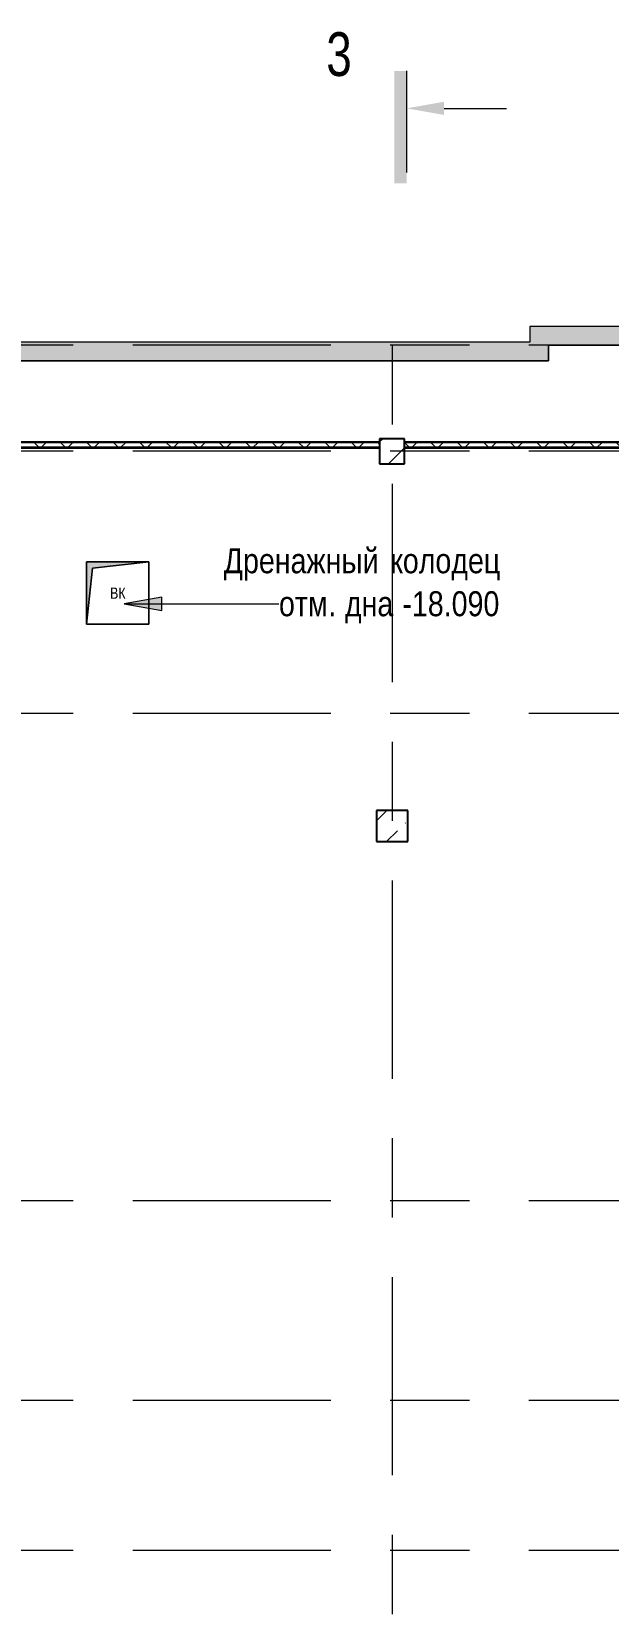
# Model space of a CAD drawing. Header units: millimetres. Extents: x 48966 to 155647, y -43515 to 30475.
# Drawn here: x 92352 to 101600, y 5125 to 30437 of the extents above; entities that cross this region are included whole.
import ezdxf

# ---------------------------------------------------------------- set-up
doc = ezdxf.new("R2010")
doc.units = ezdxf.units.MM
doc.linetypes.add('Осевые', pattern=[6350, 1270, -952.5, 3175, -952.5])
for name, color, linetype, lineweight in [('Колонны', 7, 'Continuous', 9), ('Колонны-1', 7, 'Continuous', 25), ('Обобщенные модели', 7, 'Continuous', 9), ('Общие ребра', 7, 'Continuous', 9), ('Оси-2', 7, 'Осевые', 9), ('Перекрытия', 7, 'Continuous', 9), ('Разрезы', 7, 'Continuous', 9), ('Стены', 7, 'Continuous', 9), ('Стены-1', 7, 'Continuous', 18), ('Текстовые примечания', 7, 'Continuous', 9), ('Типовые аннотации', 7, 'Continuous', 9), ('Фундамент несущей конструкции', 7, 'Continuous', 9), ('Штриховка разреза-2', 7, 'Continuous', 9), ('Элементы узлов', 7, 'Continuous', 9), ('Элементы узлов-1', 7, 'Continuous', 5)]:
    doc.layers.add(name, color=color, linetype=linetype, lineweight=lineweight)
doc.layers.add('Обобщенные модели-1', color=7, linetype='Continuous', lineweight=9, true_color=0xffbc79)
doc.layers.add('Перекрытия-1', color=7, linetype='Continuous', lineweight=9, true_color=0xffffff)
doc.styles.add('Arial', font='Arial.ttf', dxfattribs={"width": 0.8, "height": 180})
doc.styles.add('Arial Narrow_1', font='Arial Narrow.ttf', dxfattribs={"height": 400})
doc.styles.add('Arial_1', font='Arial.ttf', dxfattribs={"width": 0.75, "height": 700})
pattern_1 = [(45, (0, 0), (-212.132, 212.132), []), (135, (0, 0), (-212.132, -212.132), [])]

# ---------------------------------------------------------------- blocks, each defined once
blk = doc.blocks.new('Фундаментная плита - Фундаментная плита-408415-План -2-го этажа на отм_ -16_650')
at = {"layer": 'Фундамент несущей конструкции'}
for p, q in [((93232, 21947), (94232, 21947)), ((93232, 20947), (93232, 21947)), ((94232, 21947), (93232, 21947)), ((93232, 21947), (93232, 20947)), ((94232, 21947), (94232, 20947)), ((94232, 20947), (94232, 21947)), ((94232, 20947), (93232, 20947)), ((93232, 20947), (94232, 20947))]:
    blk.add_line(p, q, dxfattribs=at)
blk = doc.blocks.new('Колона монолитная26 - Колона монолитная-460786-План -2-го этажа на отм_ -16_650')
at = {"layer": 'Колонны'}
h = blk.add_hatch(dxfattribs=at)
h.set_pattern_fill('FP_13', color=256, style=0, pattern_type=2)
h.set_pattern_definition([(45, (-20200, -42000), (-493.914, 493.914), []), (45, (-19706.1, -42000), (-493.914, 493.914), [873.125, -174.625, 6.706, -167.919])])
h.paths.add_polyline_path([(78182, -24533), (78182, -24033), (77682, -24033), (77682, -24533)], flags=0)
at = {"layer": 'Колонны-1'}
for p, q in [((78182, -24033), (77682, -24033)), ((77682, -24033), (77682, -24533)), ((78182, -24533), (78182, -24033)), ((77682, -24533), (78182, -24533))]:
    blk.add_line(p, q, dxfattribs=at)
blk = doc.blocks.new('Колона монолитная36 - Колона монолитная-460906-План -2-го этажа на отм_ -16_650')
at = {"layer": 'Колонны'}
h = blk.add_hatch(dxfattribs=at)
h.set_pattern_fill('FP_21', color=256, style=0, pattern_type=2)
h.set_pattern_definition([(45, (-34600, -8400), (-493.914, 493.914), []), (45, (-34106.1, -8400), (-493.914, 493.914), [873.125, -174.625, 6.706, -167.919])])
h.paths.add_polyline_path([(63732, 15117), (63732, 15517), (63332, 15517), (63332, 15117)], flags=0)
at = {"layer": 'Колонны-1'}
for p, q in [((63732, 15517), (63332, 15517)), ((63332, 15517), (63332, 15117)), ((63732, 15117), (63732, 15517)), ((63332, 15117), (63732, 15117))]:
    blk.add_line(p, q, dxfattribs=at)
blk = doc.blocks.new('Стена монолитная - Стена монолитная-463893-План -2-го этажа на отм_ -16_650')
at = {"layer": 'Штриховка разреза-2'}
h = blk.add_hatch(dxfattribs=at)
h.set_pattern_fill('FP_1', color=256, style=0, pattern_type=2)
h.set_pattern_definition([(45, (0, 0), (-493.914, 493.914), []), (45, (493.9, 0), (-493.914, 493.914), [873.125, -174.625, 6.706, -167.919])])
h.paths.add_polyline_path([(150600, -31683), (149464, -28563), (149198, -28563), (139688, -2433), (139941, -2341), (136417, 7342), (136164, 7250), (133890, 13496), (133761, 13880), (133620, 14260), (133469, 14636), (133308, 15008), (133136, 15375), (132955, 15737), (132763, 16094), (132561, 16445), (132349, 16791), (132128, 17130), (131898, 17463), (131658, 17790), (131409, 18109), (131152, 18422), (131331, 18601), (131027, 18974), (130714, 19339), (130392, 19695), (130060, 20042), (129718, 20381), (129368, 20710), (129010, 21030), (128643, 21341), (128268, 21641), (127872, 21941), (127495, 22212), (127097, 22482), (126692, 22741), (126280, 22989), (125863, 23226), (125438, 23452), (125009, 23667), (124573, 23871), (124132, 24062), (123687, 24242), (120934, 25332), (120559, 25419), (120508, 25147), (120076, 25222), (119643, 25287), (119208, 25342), (118772, 25387), (118335, 25422), (117898, 25447), (117460, 25462), (117022, 25467), (109837, 25467), (109837, 25717), (100342, 25717), (100342, 25467), (61832, 25467), (61593, 25461), (61356, 25442), (61120, 25411), (60883, 25367), (60654, 25312), (60426, 25244), (60201, 25165), (59981, 25074), (59766, 24971), (59557, 24858), (59354, 24733), (59157, 24598), (58968, 24453), (58787, 24298), (58614, 24134), (58450, 23962), (58296, 23781), (58151, 23592), (58016, 23395), (57891, 23192), (57778, 22983), (57675, 22768), (57584, 22548), (57497, 22297), (57437, 22095), (57381, 21863), (57338, 21629), (57307, 21393), (57288, 21155), (57282, 20917), (57282, 20357), (57032, 20357), (57032, 15267), (57282, 15267), (57282, 13317), (57132, 13317), (57132, 5867), (57032, 5867), (57032, 2617), (57242, 2617), (57242, -43), (57032, -43), (57032, -2533), (57282, -2533), (57282, -21043), (57032, -21043), (57032, -21693), (57038, -21931), (57055, -22169), (57085, -22406), (57126, -22641), (57178, -22873), (57242, -23103), (57317, -23329), (57404, -23551), (57501, -23769), (57608, -23982), (57727, -24189), (57855, -24390), (57993, -24584), (58140, -24772), (58297, -24952), (58462, -25124), (58635, -25287), (58817, -25442), (59005, -25588), (59201, -25724), (59403, -25850), (59612, -25967), (59825, -26073), (59937, -25832), (60094, -25902), (60254, -25966), (60439, -26030), (74496, -30679), (74908, -30809), (75323, -30927), (75742, -31032), (76163, -31126), (76587, -31207), (77013, -31276), (77441, -31333), (77870, -31377), (77877, -31303), (78352, -31335), (78347, -31413), (78661, -31429), (78953, -31435), (79257, -31433), (91782, -31433), (91782, -31683), (108582, -31683), (108582, -31433), (142682, -31433), (142682, -31583), (144482, -31583), (144482, -31683)], flags=0)
h.paths.add_polyline_path([(150172, -31383), (143082, -31383), (143082, -31133), (108282, -31133), (108282, -31383), (92082, -31383), (92082, -31133), (79253, -31133), (78960, -31135), (78666, -31129), (78671, -31055), (77604, -30984), (77598, -31049), (77256, -31007), (76915, -30958), (76572, -30900), (76170, -30821), (75771, -30731), (75374, -30630), (74981, -30518), (74591, -30395), (60511, -25738), (60327, -25672), (60146, -25598), (59969, -25514), (59797, -25423), (59684, -25665), (59492, -25554), (59306, -25433), (59126, -25304), (58953, -25165), (58786, -25019), (58627, -24864), (58476, -24702), (58293, -24483), (58254, -24433), (58122, -24249), (57999, -24059), (57885, -23863), (57782, -23662), (57689, -23456), (57606, -23245), (57534, -23031), (57472, -22813), (57422, -22592), (57382, -22369), (57354, -22145), (57337, -21919), (57332, -21612), (57332, -21343), (57582, -21343), (57582, -2233), (57332, -2233), (57332, -343), (57542, -343), (57542, 2917), (57332, 2917), (57332, 13017), (57582, 13017), (57582, 15567), (57332, 15567), (57332, 20057), (57582, 20057), (57582, 20917), (57588, 21147), (57607, 21377), (57638, 21605), (57681, 21831), (57737, 22054), (57804, 22274), (57883, 22490), (57974, 22702), (58077, 22908), (58190, 23108), (58314, 23302), (58448, 23489), (58592, 23669), (58746, 23840), (58909, 24003), (59080, 24156), (59260, 24301), (59447, 24435), (59641, 24559), (59841, 24672), (60047, 24774), (60259, 24865), (60475, 24945), (60695, 25012), (60918, 25068), (61144, 25111), (61372, 25142), (61602, 25161), (61832, 25167), (100642, 25167), (100642, 25417), (109537, 25417), (109537, 25167), (117027, 25167), (117429, 25163), (117830, 25150), (118231, 25129), (118752, 25089), (118852, 25079), (119297, 25030), (119468, 25010), (119776, 24967), (120083, 24920), (120472, 24852), (123521, 23985), (123942, 23816), (124376, 23630), (124772, 23448), (125179, 23248), (125581, 23038), (125978, 22818), (126369, 22587), (126754, 22347), (127133, 22097), (127505, 21837), (127870, 21568), (128229, 21290), (128580, 21003), (128955, 20679), (129260, 20402), (129589, 20089), (129967, 19707), (130024, 19647), (130334, 19313), (130636, 18972), (130928, 18623), (130720, 18462), (131013, 18079), (131297, 17688), (131570, 17291), (131835, 16887), (132089, 16477), (132333, 16061), (132572, 15629), (132791, 15211), (133005, 14778), (133208, 14341), (133400, 13898), (133581, 13451), (133752, 12999), (135984, 6866), (136237, 6958), (139557, -2162), (139351, -2237), (145045, -17883), (145067, -17883), (145067, -17943), (149042, -28863), (149254, -28863), (150061, -31080)], flags=0)
at = {"layer": 'Стены-1'}
for p, q in [((109837, 25717), (100342, 25717)), ((100342, 25717), (100342, 25467)), ((100342, 25467), (61832, 25467)), ((100642, 25167), (100642, 25417)), ((100642, 25417), (109537, 25417)), ((61832, 25167), (100642, 25167))]:
    blk.add_line(p, q, dxfattribs=at)
blk = doc.blocks.new('170_ОтверстиеПрямоугольноеВертикальное - 170_ОтверстиеПрямоугольноеВертикальное-V1-План -2-го этажа на отм_ -16_650')
at = {"layer": 'Обобщенные модели'}
for p, q in [((-500, -500), (-500, 500)), ((-500, 500), (500, 500)), ((500, 500), (500, -500)), ((500, -500), (-500, -500))]:
    blk.add_line(p, q, dxfattribs=at)
blk = doc.blocks.new('Фундаментная плита1 - Фундаментная плита-5964020-План -2-го этажа на отм_ -16_650')
at = {"layer": 'Фундамент несущей конструкции'}
for p, q in [((93232, 21947), (94232, 21947)), ((93232, 20947), (93232, 21947)), ((94232, 21947), (93232, 21947)), ((93232, 21947), (93232, 20947)), ((94232, 21947), (94232, 20947)), ((94232, 20947), (94232, 21947)), ((94232, 20947), (93232, 20947)), ((93232, 20947), (94232, 20947))]:
    blk.add_line(p, q, dxfattribs=at)
blk = doc.blocks.new('Разрез - Номер спереди-234828-План -2-го этажа на отм_ -16_650')
at = {"layer": 'Разрезы'}
for points in [[(0, 0), (0, 1), (9, 1), (9, 0)], [(2.47, -3), (3, 0), (3.53, -3)]]:
    blk.add_hatch(color=256, dxfattribs=at).paths.add_polyline_path(points, flags=0)
blk.add_line((3, -3), (3, -8), dxfattribs=at)

msp = doc.modelspace()

# ---------------------------------------------------------------- hatches: boundary and pattern name
at = {"layer": 'Текстовые примечания'}
msp.add_hatch(color=256, dxfattribs=at).paths.add_polyline_path([(93837.9, 21276), (94437.9, 21170.2), (94437.9, 21381.8)], flags=0)
at = {"layer": 'Штриховка разреза-2'}
h = msp.add_hatch(dxfattribs=at)
h.set_pattern_fill('FP_53', color=256, style=0, pattern_type=2)
h.set_pattern_definition(pattern_1)
h.paths.add_polyline_path([(97931.6, 23782.1), (97931.6, 23852.1), (92081.6, 23852.1), (92081.6, 23782.1), (93899.4, 23782.1)], flags=0)
h = msp.add_hatch(dxfattribs=at)
h.set_pattern_fill('FP_53', color=256, style=0, pattern_type=2)
h.set_pattern_definition(pattern_1)
h.paths.add_polyline_path([(102796.6, 23782.1), (102796.6, 23852.1), (98331.6, 23852.1), (98331.6, 23782.1), (102781.6, 23782.1)], flags=0)
at = {"layer": 'Элементы узлов-1'}
msp.add_hatch(color=256, dxfattribs=at).paths.add_polyline_path([(93231.6, 20947.1), (93331.6, 21847.1), (94231.6, 21947.1), (93231.6, 21947.1), (93231.6, 21941.1)], flags=0)

# ---------------------------------------------------------------- linework, layer by layer
at = {"layer": 'Обобщенные модели-1'}
for p, q in [((94231.6, 21947.1), (93231.6, 21947.1)), ((93231.6, 21947.1), (93231.6, 20947.1)), ((94231.6, 20947.1), (94231.6, 21947.1)), ((93231.6, 20947.1), (94231.6, 20947.1))]:
    msp.add_line(p, q, dxfattribs=at)
at = {"layer": 'Общие ребра'}
for p, q in [((97931.6, 23852.1), (92081.6, 23852.1)), ((102781.6, 23852.1), (98331.6, 23852.1)), ((97931.6, 23782.1), (92081.6, 23782.1)), ((102781.6, 23782.1), (98331.6, 23782.1))]:
    msp.add_line(p, q, dxfattribs=at)
at = {"layer": 'Оси-2'}
for p, q in [((150171.6, 25417.1), (50565.6, 25417.1)), ((98131.6, 25417.1), (98131.6, -41737.8)), ((150171.6, 23717.1), (50565.6, 23717.1)), ((150171.6, 19517.1), (50565.6, 19517.1)), ((150171.6, 11717.1), (50565.6, 11717.1)), ((150171.6, 8517.1), (50565.6, 8517.1)), ((150171.6, 6117.1), (50565.6, 6117.1))]:
    msp.add_line(p, q, dxfattribs=at)
at = {"layer": 'Перекрытия'}
for p, q in [((104181.6, 25417.1), (100641.6, 25417.1)), ((100641.6, 25417.1), (100641.6, 25167.1)), ((100641.6, 25167.1), (69631.6, 25167.1)), ((82131.6, 23867.1), (97931.6, 23867.1)), ((97931.6, 23867.1), (97931.6, 23917.1)), ((97931.6, 23917.1), (98331.6, 23917.1)), ((98331.6, 23917.1), (98331.6, 23867.1)), ((98331.6, 23867.1), (102881.6, 23867.1))]:
    msp.add_line(p, q, dxfattribs=at)
at = {"layer": 'Перекрытия-1'}
for p, q in [((97931.6, 23767.1), (92081.6, 23767.1)), ((97931.6, 23517.1), (97931.6, 23767.1)), ((102781.6, 23767.1), (98331.6, 23767.1)), ((98331.6, 23767.1), (98331.6, 23517.1)), ((98331.6, 23517.1), (97931.6, 23517.1)), ((93231.6, 20947.1), (93231.6, 21947.1)), ((93231.6, 21947.1), (94231.6, 21947.1)), ((94231.6, 21947.1), (94231.6, 20947.1)), ((94231.6, 20947.1), (93231.6, 20947.1)), ((97881.6, 17467.1), (97881.6, 17967.1)), ((97881.6, 17967.1), (98381.6, 17967.1)), ((98381.6, 17967.1), (98381.6, 17467.1)), ((98381.6, 17467.1), (97881.6, 17467.1))]:
    msp.add_line(p, q, dxfattribs=at)
at = {"layer": 'Разрезы'}
msp.add_line((98366.8, 28182.7), (98366.8, 29808.5), dxfattribs=at)
at = {"layer": 'Стены-1'}
for p, q in [((97929.6, 23869.1), (82133.6, 23869.1)), ((82133.6, 23867.1), (97929.6, 23867.1)), ((97931.6, 23867.1), (92081.6, 23867.1)), ((97931.6, 23767.1), (97931.6, 23867.1)), ((102781.6, 23867.1), (98331.6, 23867.1)), ((98331.6, 23867.1), (98331.6, 23767.1)), ((92081.6, 23767.1), (97931.6, 23767.1)), ((98331.6, 23767.1), (102781.6, 23767.1)), ((98331.6, 23765.1), (98331.6, 23517.1)), ((98333.6, 23515.1), (98333.6, 23765.1)), ((98331.6, 23515.1), (98333.6, 23515.1))]:
    msp.add_line(p, q, dxfattribs=at)
at = {"layer": 'Текстовые примечания'}
for p, q in [((94437.9, 21381.8), (93837.9, 21276)), ((93837.9, 21276), (94437.9, 21170.2)), ((93837.9, 21276), (95127.6, 21276)), ((94437.9, 21170.2), (94437.9, 21381.8)), ((95127.6, 21276), (96318.3, 21276))]:
    msp.add_line(p, q, dxfattribs=at)
at = {"layer": 'Элементы узлов'}
for p, q in [((94231.6, 21947.1), (93231.6, 21947.1)), ((93231.6, 21947.1), (93231.6, 20947.1)), ((93331.6, 21847.1), (93231.6, 20947.1)), ((93231.6, 20947.1), (93331.6, 21847.1)), ((94231.6, 21947.1), (93331.6, 21847.1)), ((93331.6, 21847.1), (94231.6, 21947.1)), ((94231.6, 20947.1), (94231.6, 21947.1)), ((93231.6, 20947.1), (94231.6, 20947.1))]:
    msp.add_line(p, q, dxfattribs=at)

# ---------------------------------------------------------------- block references
at = {"layer": 'Колонны'}
for name, p in [('Колона монолитная36 - Колона монолитная-460906-План -2-го этажа на отм_ -16_650', (34600, 8400)), ('Колона монолитная26 - Колона монолитная-460786-План -2-го этажа на отм_ -16_650', (20200, 42000))]:
    msp.add_blockref(name, p, dxfattribs=at)
at = {"layer": 'Разрезы', "extrusion": (0, 0, -1), "xscale": 199.9999999999999, "yscale": 199.9999999999999, "zscale": 199.9999999999999, "rotation": 270.0000000000002}
msp.add_blockref('Разрез - Номер спереди-234828-План -2-го этажа на отм_ -16_650', (-98366.8, 29808.5), dxfattribs=at)
at = {"layer": 'Стены'}
msp.add_blockref('Стена монолитная - Стена монолитная-463893-План -2-го этажа на отм_ -16_650', (0, 0), dxfattribs=at)
at = {"layer": 'Фундамент несущей конструкции'}
for name in ['Фундаментная плита - Фундаментная плита-408415-План -2-го этажа на отм_ -16_650', 'Фундаментная плита1 - Фундаментная плита-5964020-План -2-го этажа на отм_ -16_650']:
    msp.add_blockref(name, (0, 0), dxfattribs=at)
at = {"layer": 'Элементы узлов'}
msp.add_blockref('170_ОтверстиеПрямоугольноеВертикальное - 170_ОтверстиеПрямоугольноеВертикальное-V1-План -2-го этажа на отм_ -16_650', (93731.6, 21447.1), dxfattribs=at)

# ---------------------------------------------------------------- texts
at = {"layer": 'Разрезы', "insert": (97077.6, 30426.7), "char_height": 700, "width": 505.063, "attachment_point": 1, "style": 'Arial_1'}
msp.add_mtext('\\fArial|b0|i0|c204|p34|;\\W.75;3', dxfattribs=at)
at = {"layer": 'Текстовые примечания', "char_height": 400, "attachment_point": 1, "style": 'Arial Narrow_1'}
for s, insert, width in [('Дренажный', (95431.9, 22163.9), 3078.48), ('\\fArial Narrow|b0|i0|c204|p34|; ', (97971.9, 22163.9), 160.337), ('колодец', (98104.2, 22163.9), 2196.624), ('отм', (96318.3, 21476), 962.025), ('дна', (97376.6, 21476), 962.025), (' -18.090', (98170.3, 21476), 2116.455), ('. ', (97112, 21476), 320.675)]:
    msp.add_mtext(s, dxfattribs=dict(at, insert=insert, width=width))
at = {"layer": 'Типовые аннотации', "insert": (93609.4, 21535.1), "char_height": 180, "width": 307.848, "attachment_point": 1, "style": 'Arial'}
msp.add_mtext('ВК', dxfattribs=at)

doc.saveas('drawing.dxf')
